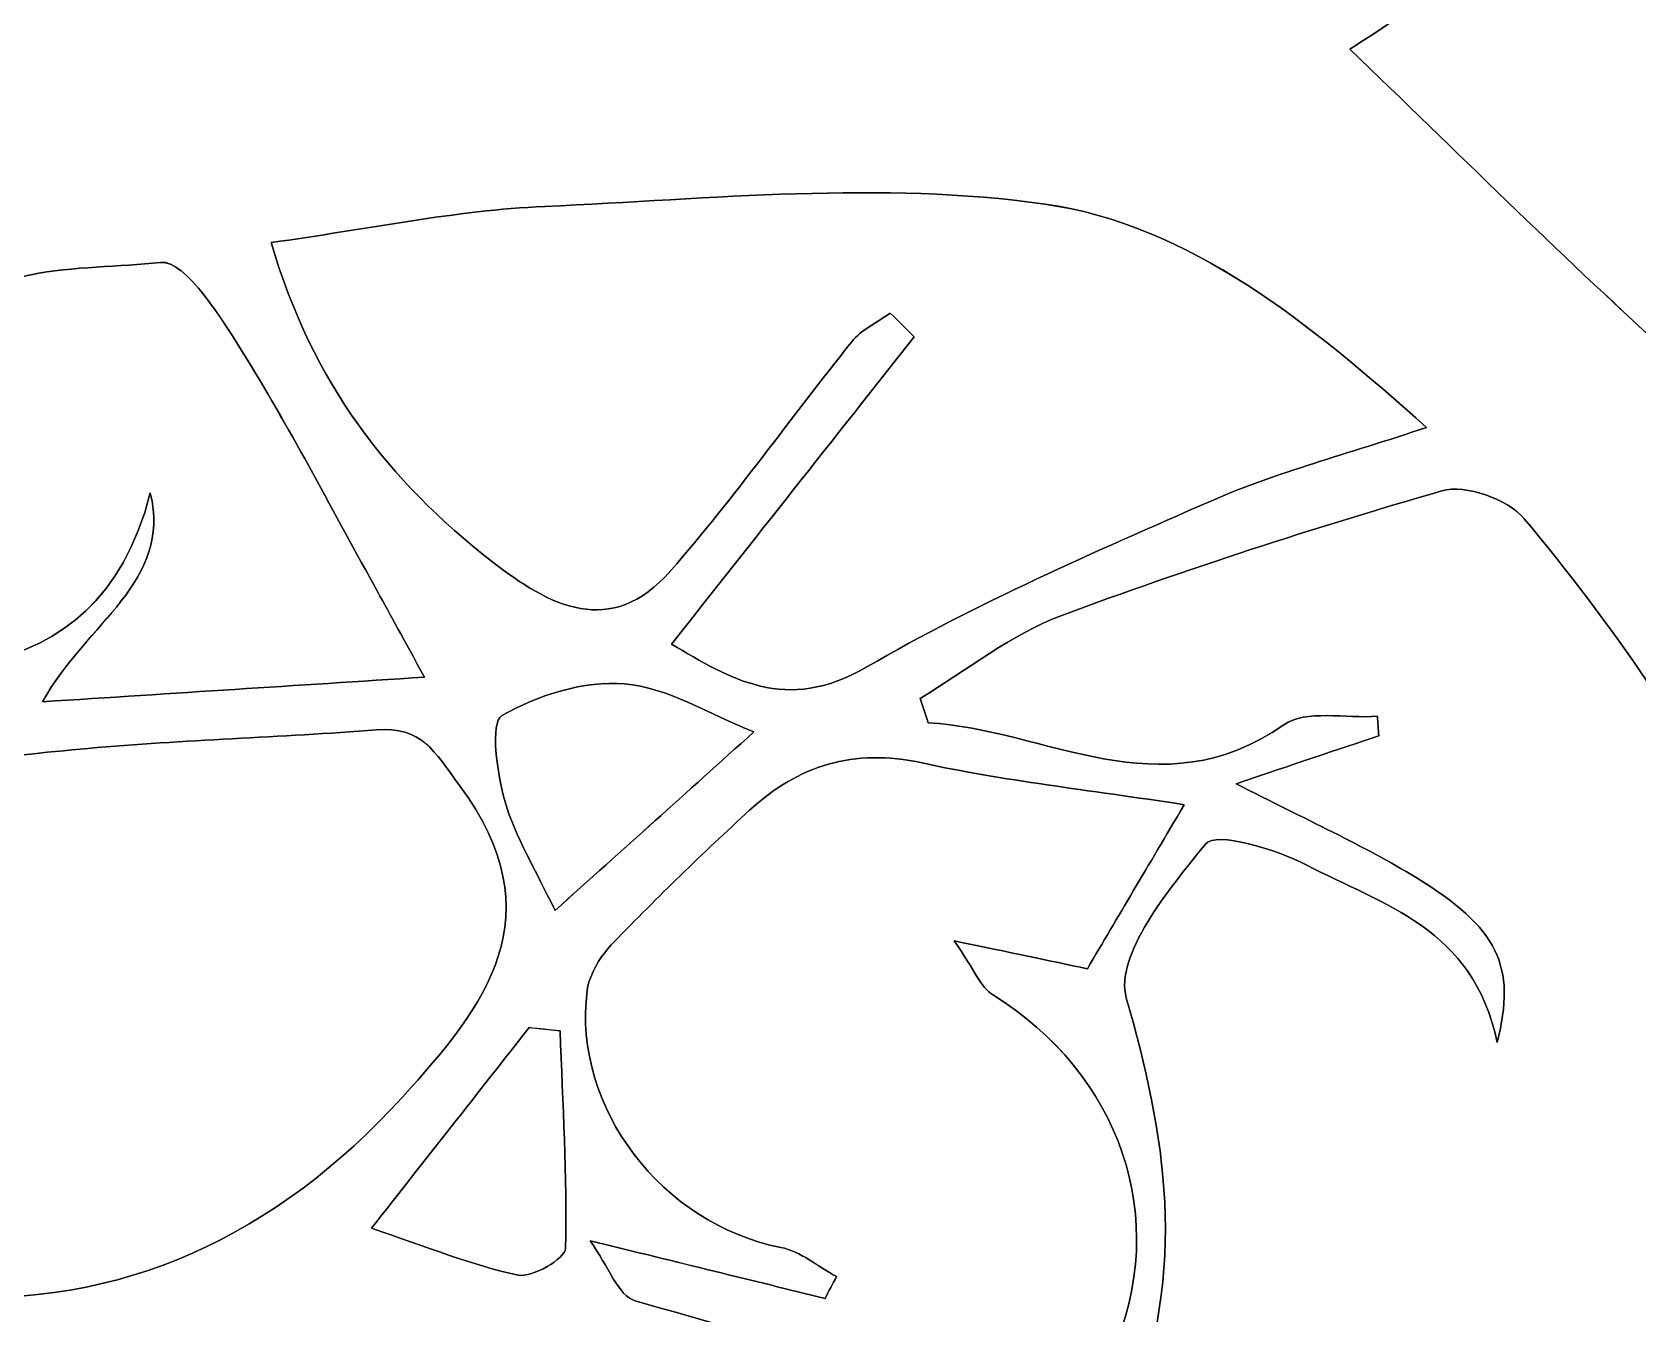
# Model space of a CAD drawing. Extents: x 105 to 524, y 66 to 486.
# Drawn here: x 393.51 to 431.98, y 225.07 to 255.77 of the extents above; entities that cross this region are included whole.
import ezdxf

# ---------------------------------------------------------------- set-up
doc = ezdxf.new("R2010")
doc.units = 0
doc.layers.add('tree', color=7, linetype='CONTINUOUS')

msp = doc.modelspace()

# ---------------------------------------------------------------- linework, layer by layer
at = {"layer": 'tree', "color": 7}
for p, q in [((399.235824, 250.7315), (399.235824, 250.7315)), ((399.235859, 250.731532), (399.235859, 250.731532)), ((396.340612, 244.735622), (396.340612, 244.735622)), ((396.340683, 244.735675), (396.340683, 244.735675)), ((410.799703, 239.007735), (410.799703, 239.007735)), ((410.799739, 239.007869), (410.799739, 239.007869)), ((405.415997, 231.926014), (406.160217, 231.845919)), ((405.415997, 231.926014), (406.160217, 231.845919)), ((401.639581, 227.119289), (401.639581, 227.119289)), ((401.639687, 227.119212), (401.639687, 227.119212)), ((406.876215, 226.821633), (406.876215, 226.821633)), ((406.876215, 226.821527), (406.876215, 226.821527))]:
    msp.add_line(p, q, dxfattribs=at)
for points in [[(524.443995, 275.896663), (524.443995, 160.054933), (430.535721, 66.146656), (314.693991, 66.146652)], [(429.427993, 258.02686), (427.862647, 257.279045), (426.444445, 256.222602), (425.082829, 255.365328)], [(429.427993, 258.02686), (427.862647, 257.279045), (426.444445, 256.222602), (425.082829, 255.365328)], [(425.083005, 255.365222), (426.444622, 256.2225), (427.862577, 257.278942), (429.427922, 258.026754)], [(425.083005, 255.365222), (426.444622, 256.2225), (427.862577, 257.278942), (429.427922, 258.026754)], [(425.082829, 255.365328), (427.654085, 252.887745), (430.068355, 250.499333), (432.5747, 248.212109)], [(425.082829, 255.365328), (427.654085, 252.887745), (430.068355, 250.499333), (432.5747, 248.212109)], [(432.574629, 248.212007), (430.068249, 250.499231), (427.654297, 252.887642), (425.083005, 255.365222)], [(432.574629, 248.212007), (430.068249, 250.499231), (427.654297, 252.887642), (425.083005, 255.365222)], [(405.790435, 251.596786), (409.787408, 251.772991), (413.861003, 252.210305), (417.775954, 251.650983)], [(405.790435, 251.596786), (409.787408, 251.772991), (413.861003, 252.210305), (417.775954, 251.650983)], [(417.77599, 251.651015), (413.861003, 252.210073), (409.787407, 251.773027), (405.790471, 251.596818)], [(417.77599, 251.651012), (413.861003, 252.210069), (409.787407, 251.773023), (405.790471, 251.596814)], [(417.775954, 251.650983), (421.246864, 251.1552), (424.131634, 248.792686), (426.922142, 246.303087)], [(417.775954, 251.650983), (421.246864, 251.1552), (424.131634, 248.792686), (426.922142, 246.303087)], [(426.922142, 246.303123), (424.131669, 248.792718), (421.2469, 251.155232), (417.77599, 251.651015)], [(426.922142, 246.303119), (424.131669, 248.792714), (421.2469, 251.155228), (417.77599, 251.651012)], [(399.235824, 250.7315), (401.520836, 251.045468), (403.647769, 251.502273), (405.790435, 251.596786)], [(399.235824, 250.7315), (401.520836, 251.045468), (403.647769, 251.502273), (405.790435, 251.596786)], [(405.790471, 251.596818), (403.647804, 251.502309), (401.520872, 251.045504), (399.235859, 250.731535)], [(405.790471, 251.596814), (403.647804, 251.502305), (401.520872, 251.0455), (399.235859, 250.731532)], [(404.518036, 243.098249), (402.069335, 245.00743), (400.22332, 247.350188), (399.235824, 250.7315)], [(404.518036, 243.098249), (402.069335, 245.00743), (400.22332, 247.350188), (399.235824, 250.7315)], [(399.235859, 250.731535), (400.223355, 247.35022), (402.069371, 245.007465), (404.518036, 243.098285)], [(399.235859, 250.731532), (400.223355, 247.350216), (402.069371, 245.007462), (404.518036, 243.098281)], [(390.952673, 248.347339), (392.131903, 250.324863), (394.620115, 250.037861), (396.586534, 250.25465)], [(390.952673, 248.347339), (392.131903, 250.324863), (394.620115, 250.037861), (396.586534, 250.25465)], [(396.586639, 250.254703), (394.620186, 250.037914), (392.131726, 250.32492), (390.952743, 248.347392)], [(396.586639, 250.254703), (394.620186, 250.037914), (392.131726, 250.32492), (390.952743, 248.347392)], [(396.586534, 250.25465), (397.187385, 250.320859), (398.084604, 248.861277), (398.635502, 247.970361)], [(396.586534, 250.25465), (397.187385, 250.320859), (398.084604, 248.861277), (398.635502, 247.970361)], [(398.635291, 247.970414), (398.084428, 248.86133), (397.187173, 250.320912), (396.586639, 250.254703)], [(398.635291, 247.970414), (398.084428, 248.86133), (397.187173, 250.320912), (396.586639, 250.254703)], [(414.069001, 249.043913), (413.757639, 248.817246), (413.378474, 248.645045), (413.146134, 248.354836)], [(414.069001, 249.043913), (413.757639, 248.817246), (413.378474, 248.645045), (413.146134, 248.354836)], [(413.146169, 248.354871), (413.378474, 248.644812), (413.757674, 248.817014), (414.069036, 249.04368)], [(413.146169, 248.354868), (413.378474, 248.644809), (413.757674, 248.81701), (414.069036, 249.043677)], [(414.643923, 248.474177), (414.452188, 248.664268), (414.260489, 248.854091), (414.069001, 249.043913)], [(414.643923, 248.474177), (414.452188, 248.664268), (414.260489, 248.854091), (414.069001, 249.043913)], [(414.069036, 249.04368), (414.260489, 248.853858), (414.452223, 248.664035), (414.643958, 248.474212)], [(414.069036, 249.043677), (414.260489, 248.853854), (414.452223, 248.664032), (414.643958, 248.474209)], [(413.146134, 248.354836), (411.690009, 246.536164), (410.339611, 244.627248), (408.810848, 242.87292)], [(413.146134, 248.354836), (411.690009, 246.536164), (410.339611, 244.627248), (408.810848, 242.87292)], [(408.810883, 242.872951), (410.339646, 244.627284), (411.690044, 246.535931), (413.146169, 248.354871)], [(408.810883, 242.872948), (410.339646, 244.62728), (411.690044, 246.535928), (413.146169, 248.354868)], [(414.643958, 248.474212), (412.722131, 246.040148), (410.800268, 243.605816), (408.829298, 241.109278)], [(414.643958, 248.474209), (412.722131, 246.040144), (410.800268, 243.605812), (408.829298, 241.109274)], [(408.829545, 241.109511), (410.800268, 243.60578), (412.722095, 246.040113), (414.643923, 248.474177)], [(408.829545, 241.109511), (410.800268, 243.60578), (412.722095, 246.040113), (414.643923, 248.474177)], [(401.78415, 242.369425), (400.743808, 244.242294), (399.760581, 246.150405), (398.635291, 247.970414)], [(401.78415, 242.369425), (400.743808, 244.242294), (399.760581, 246.150405), (398.635291, 247.970414)], [(398.635502, 247.970361), (399.760757, 246.150352), (400.743984, 244.242241), (401.784079, 242.369368)], [(398.635502, 247.970361), (399.760757, 246.150352), (400.743984, 244.242241), (401.784079, 242.369368)], [(421.752642, 244.539982), (423.332698, 245.232262), (425.025679, 245.666906), (426.922142, 246.303123)], [(421.752642, 244.539978), (423.332698, 245.232259), (425.025679, 245.666902), (426.922142, 246.303119)], [(426.922142, 246.303087), (425.025644, 245.666874), (423.332663, 245.232227), (421.752642, 244.539946)], [(426.922142, 246.303087), (425.025644, 245.666874), (423.332663, 245.232227), (421.752642, 244.539946)], [(396.340612, 244.735622), (394.998751, 239.55726), (390.458678, 240.734381), (386.845175, 239.834653)], [(396.340612, 244.735622), (394.998751, 239.55726), (390.458678, 240.734381), (386.845175, 239.834653)], [(386.845246, 239.834706), (390.458748, 240.734434), (394.998857, 239.557313), (396.340683, 244.735675)], [(386.845246, 239.834706), (390.458748, 240.734434), (394.998857, 239.557313), (396.340683, 244.735675)], [(393.755739, 239.731067), (394.827866, 241.641581), (396.861065, 242.599506), (396.340612, 244.735622)], [(393.755739, 239.731067), (394.827866, 241.641581), (396.861065, 242.599506), (396.340612, 244.735622)], [(396.340683, 244.735675), (396.861136, 242.599295), (394.827936, 241.641634), (393.755809, 239.730851)], [(396.340683, 244.735675), (396.861136, 242.599295), (394.827936, 241.641634), (393.755809, 239.730851)], [(427.290653, 244.783465), (424.22004, 243.899489), (421.173204, 242.912194), (418.178403, 241.798083)], [(427.290653, 244.783465), (424.22004, 243.899489), (421.173204, 242.912194), (418.178403, 241.798083)], [(418.178439, 241.798083), (421.17324, 242.91193), (424.220076, 243.899489), (427.290689, 244.783465)], [(418.178439, 241.798083), (421.17324, 242.91193), (424.220076, 243.899489), (427.290689, 244.783465)], [(429.260847, 244.117347), (428.871486, 244.585098), (427.852487, 244.945253), (427.290653, 244.783465)], [(429.260847, 244.117347), (428.871486, 244.585098), (427.852487, 244.945253), (427.290653, 244.783465)], [(427.290689, 244.783465), (427.852522, 244.945253), (428.871521, 244.58483), (429.260882, 244.117079)], [(427.290689, 244.783465), (427.852522, 244.945253), (428.871521, 244.58483), (429.260882, 244.117079)], [(413.507449, 240.565171), (416.139066, 242.093369), (418.957619, 243.315338), (421.752642, 244.539982)], [(413.507449, 240.565167), (416.139066, 242.093365), (418.957619, 243.315335), (421.752642, 244.539978)], [(421.752642, 244.539946), (418.957866, 243.315307), (416.139066, 242.093334), (413.507449, 240.565136)], [(421.752642, 244.539946), (418.957866, 243.315307), (416.139066, 242.093334), (413.507449, 240.565136)], [(437.349547, 226.742766), (436.622155, 233.58602), (433.4383, 239.097841), (429.260847, 244.117347)], [(437.349547, 226.742766), (436.622155, 233.58602), (433.4383, 239.097841), (429.260847, 244.117347)], [(429.260882, 244.117079), (433.438335, 239.097841), (436.62219, 233.58602), (437.349582, 226.742766)], [(429.260882, 244.117079), (433.438335, 239.097841), (436.62219, 233.58602), (437.349582, 226.742766)], [(404.518036, 243.098285), (405.897539, 242.022884), (407.379593, 241.230221), (408.810883, 242.872951)], [(404.518036, 243.098281), (405.897539, 242.02288), (407.379593, 241.230217), (408.810883, 242.872948)], [(408.810848, 242.87292), (407.379558, 241.230453), (405.897539, 242.022852), (404.518036, 243.098249)], [(408.810848, 242.87292), (407.379558, 241.230453), (405.897539, 242.022852), (404.518036, 243.098249)], [(401.784079, 242.369368), (402.09597, 241.808176), (402.402534, 241.244314), (402.90937, 240.320826)], [(401.784079, 242.369368), (402.09597, 241.808176), (402.402534, 241.244314), (402.90937, 240.320826)], [(402.90944, 240.320879), (402.402604, 241.244367), (402.095794, 241.808229), (401.78415, 242.369425)], [(402.90944, 240.320879), (402.402604, 241.244367), (402.095794, 241.808229), (401.78415, 242.369425)], [(418.178403, 241.798083), (416.968764, 241.348221), (415.912371, 240.486942), (414.786304, 239.812816)], [(418.178403, 241.798083), (416.968764, 241.348221), (415.912371, 240.486942), (414.786304, 239.812816)], [(414.786339, 239.812816), (415.912406, 240.486942), (416.968799, 241.348221), (418.178439, 241.798083)], [(414.786339, 239.812816), (415.912406, 240.486942), (416.968799, 241.348221), (418.178439, 241.798083)], [(408.829298, 241.109278), (410.233918, 240.290449), (411.559728, 239.434239), (413.507449, 240.565171)], [(408.829298, 241.109274), (410.233918, 240.290445), (411.559728, 239.434236), (413.507449, 240.565167)], [(413.507449, 240.565136), (411.559693, 239.434204), (410.233883, 240.290413), (408.829545, 241.109511)], [(413.507449, 240.565136), (411.559693, 239.434204), (410.233883, 240.290413), (408.829545, 241.109511)], [(402.90937, 240.320826), (399.783723, 240.119521), (396.967604, 239.937974), (393.755739, 239.731067)], [(402.90937, 240.320826), (399.783723, 240.119521), (396.967604, 239.937974), (393.755739, 239.731067)], [(393.755809, 239.730851), (396.967675, 239.938027), (399.783547, 240.119577), (402.90944, 240.320879)], [(393.755809, 239.730851), (396.967675, 239.938027), (399.783547, 240.119577), (402.90944, 240.320879)], [(404.766886, 239.400997), (405.623254, 239.89411), (406.733587, 240.24252), (407.704255, 240.161893)], [(404.766886, 239.400997), (405.623254, 239.89411), (406.733587, 240.24252), (407.704255, 240.161893)], [(407.704043, 240.161759), (406.733622, 240.242654), (405.623289, 239.894244), (404.766921, 239.400863)], [(407.704043, 240.161759), (406.733622, 240.242654), (405.623289, 239.894244), (404.766921, 239.400863)], [(410.799739, 239.007869), (409.723061, 239.434504), (408.736659, 240.076059), (407.704043, 240.161759)], [(410.799739, 239.007869), (409.723061, 239.434504), (408.736659, 240.076059), (407.704043, 240.161759)], [(407.704255, 240.161893), (408.736588, 240.075925), (409.723026, 239.43437), (410.799703, 239.007735)], [(407.704255, 240.161893), (408.736588, 240.075925), (409.723026, 239.43437), (410.799703, 239.007735)], [(414.786304, 239.812816), (414.849592, 239.618986), (414.912598, 239.424891), (414.975887, 239.230796)], [(414.786304, 239.812816), (414.849592, 239.618986), (414.912598, 239.424891), (414.975887, 239.230796)], [(414.975922, 239.230796), (414.912634, 239.424891), (414.849627, 239.618986), (414.786339, 239.812816)], [(414.975922, 239.230796), (414.912634, 239.424891), (414.849627, 239.618986), (414.786339, 239.812816)], [(404.840828, 237.334298), (404.646977, 238.008693), (404.477679, 239.234401), (404.766886, 239.400997)], [(404.840828, 237.334298), (404.646977, 238.008693), (404.477679, 239.234401), (404.766886, 239.400997)], [(404.766921, 239.400863), (404.477749, 239.234535), (404.647047, 238.008827), (404.840899, 237.334432)], [(404.766921, 239.400863), (404.477749, 239.234535), (404.647047, 238.008827), (404.840899, 237.334432)], [(423.498257, 239.176867), (424.033915, 239.550106), (424.983769, 239.329581), (425.742135, 239.383242)], [(423.498257, 239.176867), (424.033915, 239.550106), (424.983769, 239.329581), (425.742135, 239.383242)], [(425.742171, 239.383242), (424.983804, 239.329581), (424.03395, 239.550106), (423.498292, 239.176867)], [(425.742171, 239.383242), (424.983804, 239.329581), (424.03395, 239.550106), (423.498292, 239.176867)], [(425.742135, 239.383242), (425.753071, 239.227593), (425.764007, 239.071676), (425.774944, 238.916027)], [(425.742135, 239.383242), (425.753071, 239.227593), (425.764007, 239.071676), (425.774944, 238.916027)], [(425.774979, 238.916027), (425.764043, 239.071676), (425.753107, 239.227593), (425.742171, 239.383242)], [(425.774979, 238.916027), (425.764043, 239.071676), (425.753107, 239.227593), (425.742171, 239.383242)], [(401.758785, 239.058327), (399.45885, 238.879182), (397.149002, 238.82018), (394.852243, 238.61407)], [(401.758785, 239.058327), (399.45885, 238.879182), (397.149002, 238.82018), (394.852243, 238.61407)], [(394.852278, 238.614017), (397.149038, 238.820127), (399.45885, 238.87913), (401.75882, 239.058542)], [(394.852278, 238.614017), (397.149038, 238.820127), (399.45885, 238.87913), (401.75882, 239.058542)], [(403.750321, 237.726361), (403.136171, 238.558007), (402.845623, 239.143226), (401.758785, 239.058327)], [(403.750321, 237.726361), (403.136171, 238.558007), (402.845623, 239.143226), (401.758785, 239.058327)], [(401.75882, 239.058542), (402.845658, 239.143173), (403.136171, 238.558218), (403.750357, 237.726305)], [(401.75882, 239.058542), (402.845658, 239.143173), (403.136171, 238.558218), (403.750357, 237.726305)], [(410.799703, 239.007735), (409.178266, 237.550819), (407.691414, 236.215114), (406.039285, 234.730703)], [(410.799703, 239.007735), (409.178266, 237.550819), (407.691414, 236.215114), (406.039285, 234.730703)], [(406.039355, 234.730569), (407.691484, 236.21498), (409.178337, 237.550953), (410.799739, 239.007869)], [(406.039355, 234.730569), (407.691484, 236.21498), (409.178337, 237.550953), (410.799739, 239.007869)], [(414.975887, 239.230796), (417.800825, 239.071143), (420.529103, 237.106964), (423.498257, 239.176867)], [(414.975887, 239.230796), (417.800825, 239.071143), (420.529103, 237.106964), (423.498257, 239.176867)], [(423.498292, 239.176867), (420.529138, 237.106964), (417.800861, 239.071143), (414.975922, 239.230796)], [(423.498292, 239.176867), (420.529138, 237.106964), (417.800861, 239.071143), (414.975922, 239.230796)], [(394.852243, 238.61407), (392.758965, 238.426117), (390.668651, 238.16474), (388.592977, 237.836622)], [(394.852243, 238.61407), (392.758965, 238.426117), (390.668651, 238.16474), (388.592977, 237.836622)], [(388.593013, 237.836837), (390.668651, 238.164687), (392.759001, 238.426329), (394.852278, 238.614017)], [(388.593013, 237.836837), (390.668651, 238.164687), (392.759001, 238.426329), (394.852278, 238.614017)], [(410.69641, 237.1327), (411.868161, 238.207031), (413.194782, 238.626459), (414.833823, 238.267102)], [(410.69641, 237.1327), (411.868161, 238.207031), (413.194782, 238.626459), (414.833823, 238.267102)], [(414.833823, 238.266997), (413.194782, 238.626354), (411.868161, 238.207194), (410.69641, 237.132594)], [(414.833823, 238.266997), (413.194782, 238.626354), (411.868161, 238.207194), (410.69641, 237.132594)], [(425.774944, 238.916027), (424.76928, 238.578295), (423.763369, 238.240831), (422.358502, 237.769075)], [(425.774944, 238.916027), (424.76928, 238.578295), (423.763369, 238.240831), (422.358502, 237.769075)], [(422.358538, 237.769075), (423.763405, 238.240831), (424.769315, 238.578295), (425.774979, 238.916027)], [(422.358538, 237.769075), (423.763405, 238.240831), (424.769315, 238.578295), (425.774979, 238.916027)], [(414.833823, 238.267102), (416.777276, 237.841), (418.767754, 237.628751), (421.115525, 237.265658)], [(414.833823, 238.267102), (416.777276, 237.841), (418.767754, 237.628751), (421.115525, 237.265658)], [(421.115525, 237.265552), (418.767754, 237.62891), (416.777276, 237.840894), (414.833823, 238.266997)], [(421.115525, 237.265552), (418.767754, 237.62891), (416.777276, 237.840894), (414.833823, 238.266997)], [(402.379639, 230.260239), (404.374667, 232.442008), (406.05777, 234.600549), (403.750321, 237.726361)], [(402.379639, 230.260239), (404.374667, 232.442008), (406.05777, 234.600549), (403.750321, 237.726361)], [(403.750357, 237.726305), (406.057806, 234.600496), (404.374668, 232.441955), (402.379674, 230.260186)], [(403.750357, 237.726305), (406.057806, 234.600496), (404.374668, 232.441955), (402.379674, 230.260186)], [(422.358502, 237.769075), (424.04538, 236.89872), (425.410171, 236.29294), (426.672446, 235.520029)], [(422.358502, 237.769075), (424.04538, 236.89872), (425.410171, 236.29294), (426.672446, 235.520029)], [(426.672481, 235.520029), (425.410207, 236.29294), (424.045415, 236.89872), (422.358538, 237.769075)], [(426.672481, 235.520029), (425.410207, 236.29294), (424.045415, 236.89872), (422.358538, 237.769075)], [(406.039285, 234.730703), (405.565046, 235.729477), (405.081458, 236.497047), (404.840828, 237.334298)], [(406.039285, 234.730703), (405.565046, 235.729477), (405.081458, 236.497047), (404.840828, 237.334298)], [(404.840899, 237.334432), (405.081493, 236.497181), (405.565081, 235.729611), (406.039355, 234.730569)], [(404.840899, 237.334432), (405.081493, 236.497181), (405.565081, 235.729611), (406.039355, 234.730569)], [(407.44073, 233.966307), (408.494971, 235.052119), (409.58075, 236.109898), (410.69641, 237.1327)], [(407.44073, 233.966307), (408.494971, 235.052119), (409.58075, 236.109898), (410.69641, 237.1327)], [(410.69641, 237.132594), (409.58075, 236.109792), (408.494971, 235.052281), (407.44073, 233.96647)], [(410.69641, 237.132594), (409.58075, 236.109792), (408.494971, 235.052281), (407.44073, 233.96647)], [(421.115525, 237.265658), (420.215624, 235.743598), (419.532541, 234.588375), (418.793401, 233.338102)], [(421.115525, 237.265658), (420.215624, 235.743598), (419.532541, 234.588375), (418.793401, 233.338102)], [(418.793401, 233.337996), (419.532541, 234.588265), (420.215624, 235.743761), (421.115525, 237.265552)], [(418.793401, 233.337996), (419.532541, 234.588265), (420.215624, 235.743761), (421.115525, 237.265552)], [(424.052294, 235.816913), (423.314777, 236.203232), (421.879712, 236.630669), (421.628464, 236.325512)], [(424.052294, 235.816913), (423.314777, 236.203232), (421.879712, 236.630669), (421.628464, 236.325512)], [(421.628499, 236.325512), (421.879748, 236.630669), (423.314812, 236.203232), (424.05233, 235.816913)], [(421.628499, 236.325512), (421.879748, 236.630669), (423.314812, 236.203232), (424.05233, 235.816913)], [(421.628464, 236.325512), (420.742957, 235.251449), (419.44223, 233.643156), (419.72611, 232.642244)], [(421.628464, 236.325512), (420.742957, 235.251449), (419.44223, 233.643156), (419.72611, 232.642244)], [(419.726145, 232.642244), (419.442265, 233.643156), (420.742992, 235.251449), (421.628499, 236.325512)], [(419.726145, 232.642244), (419.442265, 233.643156), (420.742992, 235.251449), (421.628499, 236.325512)], [(428.611383, 231.571384), (428.051419, 234.319417), (425.859328, 234.870466), (424.052294, 235.816913)], [(428.611383, 231.571384), (428.051419, 234.319417), (425.859328, 234.870466), (424.052294, 235.816913)], [(424.05233, 235.816913), (425.859363, 234.870466), (428.051454, 234.319417), (428.611418, 231.571384)], [(424.05233, 235.816913), (425.859363, 234.870466), (428.051454, 234.319417), (428.611418, 231.571384)], [(426.672446, 235.520029), (428.62179, 234.326624), (429.086151, 233.409278), (428.611383, 231.571384)], [(426.672446, 235.520029), (428.62179, 234.326624), (429.086151, 233.409278), (428.611383, 231.571384)], [(428.611418, 231.571384), (429.086186, 233.409278), (428.622001, 234.326624), (426.672481, 235.520029)], [(428.611418, 231.571384), (429.086186, 233.409278), (428.622001, 234.326624), (426.672481, 235.520029)], [(407.44073, 233.96647), (407.141398, 233.657839), (406.8578, 233.215452), (406.806012, 232.8043)], [(407.44073, 233.96647), (407.141398, 233.657839), (406.8578, 233.215452), (406.806012, 232.8043)], [(406.806012, 232.804409), (406.8578, 233.215557), (407.141398, 233.657944), (407.44073, 233.966307)], [(406.806012, 232.804409), (406.8578, 233.215557), (407.141398, 233.657944), (407.44073, 233.966307)], [(418.793401, 233.338102), (417.869441, 233.531128), (416.973808, 233.718015), (415.603937, 234.00422)], [(415.603937, 234.00422), (416.107316, 233.280169), (416.244546, 232.885837), (416.520136, 232.716303)], [(418.793401, 233.338102), (417.869441, 233.531128), (416.973808, 233.718015), (415.603937, 234.00422)], [(415.603937, 234.00422), (416.107316, 233.280169), (416.244546, 232.885837), (416.520136, 232.716303)], [(416.520136, 232.716465), (416.244546, 232.885996), (416.107316, 233.280059), (415.603937, 234.004111)], [(415.603937, 234.004111), (416.973808, 233.718178), (417.869441, 233.531022), (418.793401, 233.337996)], [(416.520136, 232.716465), (416.244546, 232.885996), (416.107316, 233.280059), (415.603937, 234.004111)], [(415.603937, 234.004111), (416.973808, 233.718178), (417.869441, 233.531022), (418.793401, 233.337996)], [(411.449979, 226.660911), (408.619431, 227.209022), (406.452176, 230.000309), (406.806012, 232.804409)], [(411.449979, 226.660911), (408.619431, 227.209022), (406.452176, 230.000309), (406.806012, 232.804409)], [(406.806012, 232.8043), (406.452176, 230.0002), (408.619431, 227.208916), (411.449979, 226.660805)], [(406.806012, 232.8043), (406.452176, 230.0002), (408.619431, 227.208916), (411.449979, 226.660805)], [(419.384057, 224.132764), (420.81002, 227.34107), (419.570464, 230.83932), (416.520136, 232.716465)], [(419.384057, 224.132764), (420.81002, 227.34107), (419.570464, 230.83932), (416.520136, 232.716465)], [(416.520136, 232.716303), (419.570464, 230.839162), (420.809773, 227.34118), (419.384057, 224.13287)], [(416.520136, 232.716303), (419.570464, 230.839162), (420.809773, 227.34118), (419.384057, 224.13287)], [(419.72611, 232.642244), (420.654833, 229.367722), (421.236458, 226.212008), (419.782731, 222.500176)], [(419.72611, 232.642244), (420.654833, 229.367722), (421.236458, 226.212008), (419.782731, 222.500176)], [(419.782766, 222.500176), (421.236493, 226.212008), (420.654868, 229.367722), (419.726145, 232.642244)], [(419.782766, 222.500176), (421.236493, 226.212008), (420.654868, 229.367722), (419.726145, 232.642244)], [(401.639581, 227.119289), (402.983841, 228.830103), (404.199901, 230.37806), (405.415997, 231.926014)], [(401.639581, 227.119289), (402.983841, 228.830103), (404.199901, 230.37806), (405.415997, 231.926014)], [(405.416103, 231.925932), (404.200007, 230.377979), (402.983665, 228.830025), (401.639687, 227.119212)], [(405.416103, 231.925932), (404.200007, 230.377979), (402.983665, 228.830025), (401.639687, 227.119212)], [(406.160323, 231.846106), (405.912249, 231.872811), (405.664176, 231.899234), (405.416103, 231.925932)], [(406.160323, 231.846106), (405.912249, 231.872811), (405.664176, 231.899234), (405.416103, 231.925932)], [(406.160217, 231.845919), (406.221636, 230.109476), (406.329515, 228.371964), (406.289969, 226.637924)], [(406.160217, 231.845919), (406.221636, 230.109476), (406.329515, 228.371964), (406.289969, 226.637924)], [(406.289827, 226.637843), (406.329621, 228.372151), (406.221741, 230.109663), (406.160323, 231.846106)], [(406.289827, 226.637843), (406.329621, 228.372151), (406.221741, 230.109663), (406.160323, 231.846106)], [(391.173864, 225.492497), (395.713162, 225.171586), (399.374713, 226.974241), (402.379639, 230.260239)], [(391.173864, 225.492497), (395.713162, 225.171586), (399.374713, 226.974241), (402.379639, 230.260239)], [(402.379674, 230.260186), (399.374748, 226.974188), (395.713197, 225.171533), (391.173899, 225.492444)], [(402.379674, 230.260186), (399.374748, 226.974188), (395.713197, 225.171533), (391.173899, 225.492444)], [(405.154271, 225.997438), (404.047184, 226.234251), (402.98303, 226.671297), (401.639581, 227.119289)], [(405.154271, 225.997438), (404.047184, 226.234251), (402.98303, 226.671297), (401.639581, 227.119289)], [(401.639687, 227.119212), (402.983136, 226.671484), (404.04729, 226.23417), (405.154377, 225.997357)], [(401.639687, 227.119212), (402.983136, 226.671484), (404.04729, 226.23417), (405.154377, 225.997357)], [(406.289969, 226.637924), (406.284324, 226.400311), (405.489939, 225.92562), (405.154271, 225.997438)], [(406.289969, 226.637924), (406.284324, 226.400311), (405.489939, 225.92562), (405.154271, 225.997438)], [(405.154377, 225.997357), (405.490045, 225.925539), (406.284465, 226.400233), (406.289827, 226.637843)], [(405.154377, 225.997357), (405.490045, 225.925539), (406.284465, 226.400233), (406.289827, 226.637843)], [(406.876215, 226.821633), (409.033592, 226.292477), (410.770387, 225.866378), (412.50743, 225.440275)], [(407.957161, 225.383143), (407.55637, 225.498477), (407.324031, 226.200903), (406.876215, 226.821633)], [(406.876215, 226.821633), (409.033592, 226.292477), (410.770387, 225.866378), (412.50743, 225.440275)], [(407.957161, 225.383143), (407.55637, 225.498477), (407.324031, 226.200903), (406.876215, 226.821633)], [(406.876215, 226.821527), (407.324031, 226.200797), (407.55637, 225.498371), (407.957161, 225.383302)], [(412.50743, 225.440434), (410.770634, 225.866269), (409.033592, 226.292371), (406.876215, 226.821527)], [(406.876215, 226.821527), (407.324031, 226.200797), (407.55637, 225.498371), (407.957161, 225.383302)], [(412.50743, 225.440434), (410.770634, 225.866269), (409.033592, 226.292371), (406.876215, 226.821527)], [(412.782738, 225.961688), (412.339719, 226.201704), (411.921819, 226.569337), (411.449979, 226.660911)], [(412.782738, 225.961688), (412.339719, 226.201704), (411.921819, 226.569337), (411.449979, 226.660911)], [(411.449979, 226.660805), (411.921819, 226.569496), (412.339719, 226.201866), (412.782738, 225.96185)], [(411.449979, 226.660805), (411.921819, 226.569496), (412.339719, 226.201866), (412.782738, 225.96185)], [(419.782731, 222.500176), (425.930342, 224.039321), (432.0788, 223.520575), (437.349512, 226.742766)], [(419.782731, 222.500176), (425.930342, 224.039321), (432.0788, 223.520575), (437.349512, 226.742766)], [(437.349547, 226.742766), (432.078836, 223.520575), (425.930377, 224.039321), (419.782766, 222.500176)], [(437.349547, 226.742766), (432.078836, 223.520575), (425.930377, 224.039321), (419.782766, 222.500176)], [(412.782738, 225.96185), (412.690874, 225.788044), (412.599293, 225.614241), (412.50743, 225.440434)], [(412.782738, 225.96185), (412.690874, 225.788044), (412.599293, 225.614241), (412.50743, 225.440434)], [(412.50743, 225.440275), (412.599293, 225.614078), (412.690874, 225.787885), (412.782738, 225.961688)], [(412.50743, 225.440275), (412.599293, 225.614078), (412.690874, 225.787885), (412.782738, 225.961688)], [(407.957161, 225.383302), (411.190687, 224.455009), (414.441816, 223.572638), (417.727659, 222.860334)], [(407.957161, 225.383302), (411.190687, 224.455009), (414.441816, 223.572638), (417.727659, 222.860334)], [(417.727659, 222.86044), (414.441816, 223.572744), (411.190687, 224.455115), (407.957161, 225.383143)], [(417.727659, 222.86044), (414.441816, 223.572744), (411.190687, 224.455115), (407.957161, 225.383143)]]:
    msp.add_open_spline(points, degree=3, dxfattribs=at)

doc.saveas('drawing.dxf')
